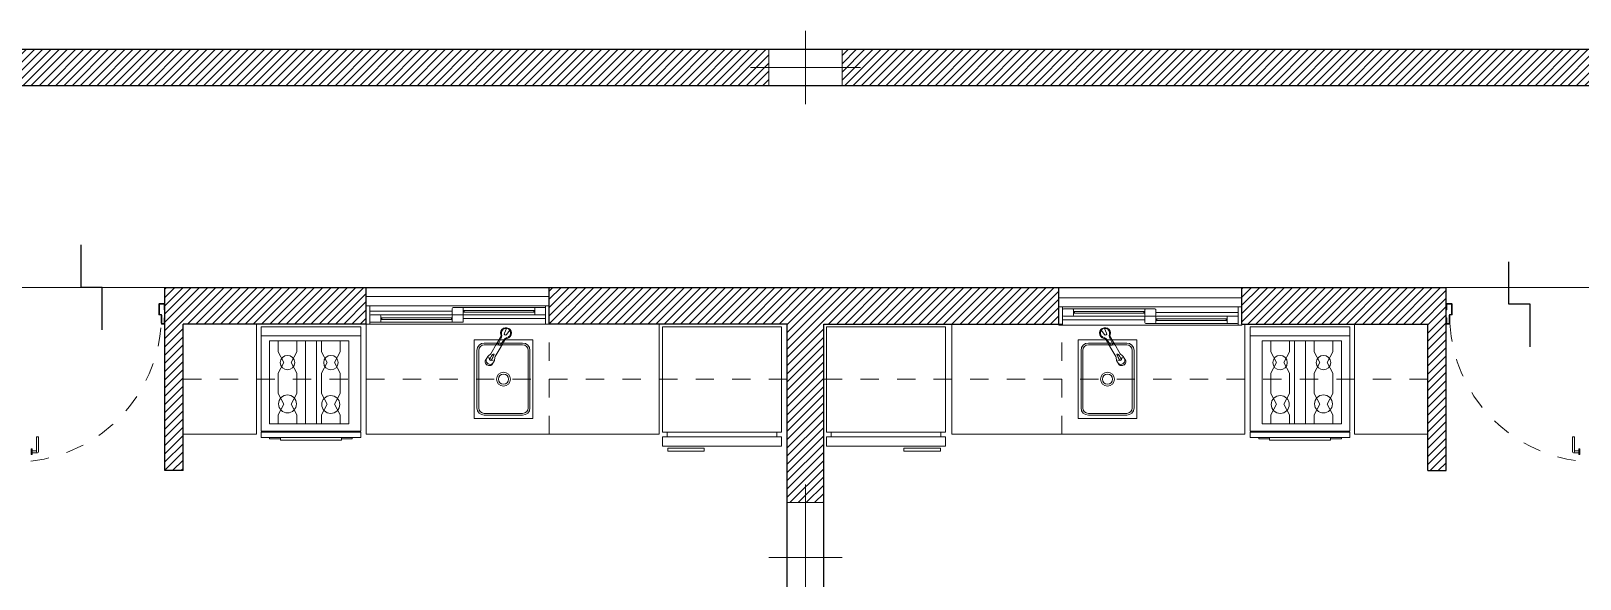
# Model space of a CAD drawing. Header units: millimetres. Extents: x 5985 to 6342, y 1020 to 1088.
# Drawn here: x 6158.85 to 6167.31, y 1074.64 to 1077.63 of the extents above; entities that cross this region are included whole.
import ezdxf

# ---------------------------------------------------------------- set-up
doc = ezdxf.new("R2010")
doc.units = ezdxf.units.MM
for name, pattern in [('CENTER', [50.8, 31.75, -6.35, 6.35, -6.35]), ('HIDDEN2', [4.7625, 3.175, -1.5875]), ('JIS_02_0.7', [1.35, 0.75, -0.6])]:
    doc.linetypes.add(name, pattern=pattern)
for name, color, linetype, lineweight in [('0.25', 251, 'Continuous', 25), ('02_CIVIL_EXIST', 18, 'Continuous', 30), ('07_CIVIL VISTAS MEDIA', 251, 'Continuous', 5), ('08_CIVIL VISTAS FINO', 143, 'Continuous', 9), ('09_CIVIL PROYECCIONES', 230, 'Continuous', 5), ('10_CIVIL EJES', 230, 'CENTER', 15), ('COLUMNAS_EJES', 252, 'Continuous', 9), ('MISC MUEBLES', 143, 'Continuous', 9), ('MUROS', 131, 'Continuous', 9), ('PILAR_HORMIGON', 2, 'Continuous', 20)]:
    doc.layers.add(name, color=color, linetype=linetype, lineweight=lineweight)
doc.layers.add('Paredes', color=250, linetype='Continuous')
pattern_1 = [(45, (-142.90841, -188.426323), (-0.0224506403, 0.0224506403), [])]

# ---------------------------------------------------------------- blocks, each defined once
blk = doc.blocks.new('Ejes de la columna')
at = {"layer": 'COLUMNAS_EJES'}
for p, q in [((0, -0.5), (0, 0.5)), ((-0.5, 0), (0.5, 0))]:
    blk.add_line(p, q, dxfattribs=at)
blk = doc.blocks.new('z')
at = {"layer": '0.25'}
for p, q in [((3164.3946, 594.0386), (3164.3946, 594.1136)), ((3164.3946, 594.1136), (3164.5446, 594.1136)), ((3164.2446, 594.0386), (3164.3946, 594.0386))]:
    blk.add_line(p, q, dxfattribs=at)
blk = doc.blocks.new('1.4')
at = {"layer": '07_CIVIL VISTAS MEDIA', "linetype": 'Continuous'}
for p, q in [((931.5096, -69.8063), (930.5096, -69.8063)), ((930.5896, -69.8813), (930.9796, -69.8813)), ((930.5896, -69.8913), (930.9796, -69.8913)), ((930.9796, -69.8913), (930.5896, -69.8913)), ((930.5946, -69.8913), (930.5946, -69.8813)), ((930.9746, -69.8913), (930.9746, -69.8813)), ((931.0396, -69.9213), (931.4296, -69.9213)), ((931.0396, -69.9313), (931.4296, -69.9313)), ((931.4296, -69.9313), (931.0396, -69.9313)), ((931.0446, -69.9313), (931.0446, -69.9213)), ((931.4246, -69.9313), (931.4246, -69.9213))]:
    blk.add_line(p, q, dxfattribs=at)
at = {"layer": '09_CIVIL PROYECCIONES', "linetype": 'Continuous'}
for p, q in [((930.5296, -69.8563), (930.5096, -69.8563)), ((930.5096, -69.8563), (930.5096, -69.9563)), ((930.5096, -69.9063), (930.5096, -69.8563)), ((931.4896, -69.8563), (930.5296, -69.8563)), ((930.5296, -69.9563), (930.5296, -69.8563)), ((930.5846, -69.8663), (930.5346, -69.8663)), ((930.9846, -69.8663), (930.5846, -69.8663)), ((930.5896, -69.8713), (930.5896, -69.9013)), ((930.5896, -69.8913), (930.5896, -69.8813)), ((930.5896, -69.8863), (930.5896, -69.8913)), ((930.9796, -69.8713), (930.9796, -69.9013)), ((930.9796, -69.8913), (930.9796, -69.8813)), ((930.9796, -69.8913), (930.9796, -69.8863)), ((931.0346, -69.8663), (930.9846, -69.8663)), ((931.0396, -69.8713), (931.0396, -69.9013)), ((931.0396, -69.8863), (931.4896, -69.8863)), ((931.4896, -69.8563), (931.5096, -69.8563)), ((931.4896, -69.8563), (931.4896, -69.9563)), ((931.5096, -69.8563), (931.5096, -69.9563)), ((931.5096, -69.8563), (931.5096, -69.9563)), ((930.5096, -69.9063), (930.5096, -69.9563)), ((930.5096, -69.9563), (931.5096, -69.9563)), ((930.5096, -69.9563), (931.5096, -69.9563)), ((930.5296, -69.9563), (930.5096, -69.9563)), ((930.9796, -69.9263), (930.5296, -69.9263)), ((930.5296, -69.9563), (931.4896, -69.9563)), ((930.5346, -69.9063), (930.5846, -69.9063)), ((930.5846, -69.9063), (930.9846, -69.9063)), ((930.9796, -69.9113), (930.9796, -69.9413)), ((930.9846, -69.9063), (931.0346, -69.9063)), ((930.9846, -69.9063), (931.0346, -69.9063)), ((931.0346, -69.9463), (930.9846, -69.9463)), ((931.0346, -69.9063), (931.4346, -69.9063)), ((931.4346, -69.9463), (931.0346, -69.9463)), ((931.0396, -69.9113), (931.0396, -69.9413)), ((931.0396, -69.9313), (931.0396, -69.9213)), ((931.0396, -69.9263), (931.0396, -69.9313)), ((931.4296, -69.9113), (931.4296, -69.9413)), ((931.4296, -69.9313), (931.4296, -69.9213)), ((931.4296, -69.9313), (931.4296, -69.9263)), ((931.4346, -69.9063), (931.4846, -69.9063)), ((931.4846, -69.9463), (931.4346, -69.9463)), ((931.4896, -69.9563), (931.5096, -69.9563))]:
    blk.add_line(p, q, dxfattribs=at)
for centre, start, end in [((930.5346, -69.8713), 90, 180), ((930.5846, -69.8713), 0, 90), ((930.9846, -69.8713), 90, 180), ((931.0346, -69.8713), 0, 90), ((930.5346, -69.9013), 180, 270), ((930.5846, -69.9013), 270, 0), ((930.9846, -69.9013), 180, 270), ((930.9846, -69.9113), 90, 180), ((930.9846, -69.9413), 180, 270), ((931.0346, -69.9013), 270, 0), ((931.0346, -69.9113), 0, 90), ((931.0346, -69.9413), 270, 0), ((931.4346, -69.9113), 90, 180), ((931.4346, -69.9413), 180, 270), ((931.4846, -69.9113), 0, 90), ((931.4846, -69.9413), 270, 0)]:
    blk.add_arc(centre, 0.005, start, end, dxfattribs=at)

msp = doc.modelspace()

# ---------------------------------------------------------------- hatches: boundary and pattern name
at = {"layer": '07_CIVIL VISTAS MEDIA'}
h = msp.add_hatch(dxfattribs=at)
h.set_pattern_fill('ANSI31', color=18, scale=0.01)
h.set_pattern_definition(pattern_1)
h.paths.add_polyline_path([(6171.9771, 1077.3347), (6171.7771, 1077.3347), (6171.7771, 1075.288), (6171.7947, 1075.288), (6171.7947, 1075.2021), (6171.7771, 1075.2021), (6171.7771, 1075.0599), (6171.9771, 1075.0599)])
h.paths.add_polyline_path([(6171.5771, 1077.5347), (6169.6771, 1077.5349), (6169.6771, 1077.3349), (6171.5771, 1077.3347)])
h.paths.add_polyline_path([(6169.2771, 1077.5349), (6163.2771, 1077.5348), (6163.2771, 1077.3348), (6169.2771, 1077.3349)])
h.paths.add_polyline_path([(6162.8771, 1077.5348), (6156.8771, 1077.5348), (6156.8771, 1077.3348), (6162.8771, 1077.3348)])
h.paths.add_polyline_path([(6156.4771, 1077.5348), (6150.4771, 1077.5348), (6150.4771, 1077.3348), (6156.4771, 1077.3348)])
h.paths.add_polyline_path([(6150.0771, 1077.5348), (6148.1771, 1077.5348), (6148.1771, 1077.3348), (6150.0771, 1077.3348)])
h.paths.add_polyline_path([(6147.9771, 1077.3348), (6147.7771, 1077.3348), (6147.7771, 1075.0599), (6147.9771, 1075.0599), (6147.9771, 1075.2023), (6147.9594, 1075.2023), (6147.9594, 1075.2882), (6147.9771, 1075.2882)])
h.paths.add_polyline_path([(6147.9771, 1074.4599), (6147.7771, 1074.4599), (6147.7771, 1072.185), (6147.9771, 1072.185)])
h = msp.add_hatch(dxfattribs=at)
h.set_pattern_fill('ANSI31', color=18, scale=0.01)
h.set_pattern_definition(pattern_1)
h.paths.add_polyline_path([(6148.0771, 1071.2847), (6147.9771, 1071.2847), (6147.9771, 1071.0847), (6148.0771, 1071.0847)])
h.paths.add_polyline_path([(6164.4609, 1076.2347), (6161.6774, 1076.2347), (6161.6774, 1076.0347), (6162.9771, 1076.0347), (6162.9771, 1075.0599), (6163.1771, 1075.0599), (6163.1771, 1076.0347), (6164.4609, 1076.0347)])
h.paths.add_polyline_path([(6166.5771, 1076.2347), (6165.4609, 1076.2347), (6165.4609, 1076.0347), (6166.4771, 1076.0347), (6166.4771, 1075.2347), (6166.5771, 1075.2347)])
h = msp.add_hatch(dxfattribs=at)
h.set_pattern_fill('ANSI31', color=18, scale=0.01)
h.set_pattern_definition([(45, (5211.84584, 1146.36072), (-0.0224506403, 0.0224506403), [])])
h.paths.add_polyline_path([(6160.6774, 1076.2347), (6159.5771, 1076.2347), (6159.5771, 1075.2347), (6159.6771, 1075.2347), (6159.6771, 1076.0347), (6160.6774, 1076.0347)])
h.paths.add_polyline_path([(6163.1771, 1074.4599), (6162.9771, 1074.4599), (6162.9771, 1072.185), (6163.1771, 1072.185)])
h.paths.add_polyline_path([(6166.9956, 1070.7347), (6166.5771, 1070.7347), (6166.5771, 1072.9774), (6166.5661, 1072.9774, -0.414214), (6166.5614, 1072.9822), (6166.5614, 1073.0538), (6166.5709, 1073.0538), (6166.5709, 1072.987), (6166.5771, 1072.987), (6166.5771, 1073.8347), (6166.4771, 1073.8347), (6166.4771, 1070.7347), (6165.4286, 1070.7347), (6165.4286, 1070.4347), (6166.9956, 1070.4347)])
h.paths.add_polyline_path([(6165.5886, 1070.5947), (6165.5886, 1070.6347), (6166.8356, 1070.6347), (6166.8356, 1070.5947)], flags=16)
h.paths.add_polyline_path([(6163.8286, 1070.7347), (6163.1771, 1070.7347), (6163.1771, 1071.085), (6162.9771, 1071.085), (6162.9771, 1070.7347), (6162.2616, 1070.7347), (6162.2616, 1070.4347), (6163.8286, 1070.4347)])
h.paths.add_polyline_path([(6163.6686, 1070.6347), (6163.6686, 1070.5947), (6162.4016, 1070.5947), (6162.4016, 1070.6347)], flags=16)
h.paths.add_polyline_path([(6158.7771, 1076.2347), (6158.5771, 1076.2347), (6158.5771, 1076.0347), (6158.6771, 1076.0347), (6158.6771, 1075.2347), (6158.7771, 1075.2347)])
h.paths.add_polyline_path([(6158.7594, 1075.4187), (6158.7701, 1075.4187), (6158.7701, 1075.3381, -1), (6158.7594, 1075.3381)], flags=16)
h.paths.add_polyline_path([(6157.5771, 1076.2347), (6155.2774, 1076.2347), (6155.2774, 1076.0347), (6156.5771, 1076.0347), (6156.5771, 1075.0599), (6156.7771, 1075.0599), (6156.7771, 1076.0347), (6157.5771, 1076.0347)])
h.paths.add_polyline_path([(6154.2774, 1076.2347), (6153.1771, 1076.2347), (6153.1771, 1075.2347), (6153.2771, 1075.2347), (6153.2771, 1076.0347), (6154.2774, 1076.0347)])
h.paths.add_polyline_path([(6152.3771, 1076.2347), (6152.1771, 1076.2347), (6152.1771, 1076.0347), (6152.2771, 1076.0347), (6152.2771, 1075.2347), (6152.3771, 1075.2347), (6152.3771, 1075.3328), (6152.3648, 1075.3328, -0.414214), (6152.3594, 1075.3381), (6152.3594, 1075.4187), (6152.3701, 1075.4187), (6152.3701, 1075.3435), (6152.3771, 1075.3435)])
h.paths.add_polyline_path([(6154.3276, 1070.7347), (6153.2771, 1070.7347), (6153.2771, 1073.8347), (6153.1771, 1073.8347), (6153.1771, 1072.987), (6153.1832, 1072.987), (6153.1832, 1073.0538), (6153.1927, 1073.0538), (6153.1927, 1072.9822, -0.414214), (6153.188, 1072.9774), (6153.1771, 1072.9774), (6153.1771, 1070.7347), (6152.7606, 1070.7347), (6152.7606, 1070.4347), (6154.3276, 1070.4347)])
h.paths.add_polyline_path([(6154.1676, 1070.6347), (6154.1676, 1070.5947), (6152.9206, 1070.5947), (6152.9206, 1070.6347)], flags=16)

# ---------------------------------------------------------------- linework, layer by layer
for p, q in [((6161.6774, 1076.2347), (6160.6774, 1076.2347)), ((6165.4609, 1076.2347), (6164.4609, 1076.2347)), ((6160.0771, 1075.4347), (6160.0771, 1076.0347)), ((6160.6771, 1075.4347), (6160.6771, 1076.0347)), ((6162.2771, 1075.4347), (6162.2771, 1076.0347)), ((6163.8771, 1075.4347), (6163.8771, 1076.0347)), ((6165.4771, 1075.4347), (6165.4771, 1076.0347)), ((6166.0771, 1075.4347), (6166.0771, 1076.0347)), ((6160.0771, 1075.4347), (6159.6771, 1075.4347)), ((6162.2771, 1075.4347), (6160.6771, 1075.4347)), ((6163.8771, 1075.4347), (6165.4771, 1075.4347)), ((6166.0771, 1075.4347), (6166.4771, 1075.4347))]:
    msp.add_line(p, q, dxfattribs=at)
at = {"layer": '08_CIVIL VISTAS FINO'}
for p, q in [((6159.5771, 1076.2347), (6158.7771, 1076.2347)), ((6166.5771, 1076.2347), (6167.3771, 1076.2347))]:
    msp.add_line(p, q, dxfattribs=at)
at = {"layer": '09_CIVIL PROYECCIONES', "linetype": 'JIS_02_0.7', "ltscale": 0.1}
for p, q in [((6161.6771, 1075.4347), (6161.6771, 1076.0347)), ((6162.9771, 1075.7347), (6159.6771, 1075.7347))]:
    msp.add_line(p, q, dxfattribs=at)
for centre, start, end in [((6158.756, 1076.0835), 276.42669, 356.83102), ((6167.3981, 1076.0835), 183.16898, 263.57331)]:
    msp.add_arc(centre, 0.8022, start, end, dxfattribs=at)
at = {"layer": '10_CIVIL EJES', "ltscale": 0.015}
for p, q in [((6160.4916, 1077.5347), (6143.3922, 1077.5347)), ((6176.3446, 1077.5347), (6160.4916, 1077.5347))]:
    msp.add_line(p, q, dxfattribs=at)
at = {"layer": 'MISC MUEBLES'}
for p, q in [((6159.5438, 1076.0872), (6159.5438, 1076.1434)), ((6159.5474, 1076.088), (6159.5474, 1076.1429)), ((6159.5547, 1076.088), (6159.5474, 1076.088)), ((6159.5726, 1076.1472), (6159.5483, 1076.1472)), ((6159.5726, 1076.1439), (6159.5485, 1076.1439)), ((6159.5737, 1076.1427), (6159.5737, 1076.1123)), ((6159.5771, 1076.1123), (6159.5737, 1076.1123)), ((6159.5771, 1076.1427), (6159.5771, 1076.1123)), ((6166.5771, 1076.1427), (6166.5771, 1076.1123)), ((6166.5771, 1076.1123), (6166.5804, 1076.1123)), ((6166.5804, 1076.1427), (6166.5804, 1076.1123)), ((6166.5815, 1076.1472), (6166.6058, 1076.1472)), ((6166.5815, 1076.1439), (6166.6056, 1076.1439)), ((6166.5994, 1076.088), (6166.6068, 1076.088)), ((6166.6068, 1076.088), (6166.6068, 1076.1429)), ((6166.6103, 1076.0872), (6166.6103, 1076.1434)), ((6159.5547, 1076.0846), (6159.5461, 1076.0846)), ((6159.557, 1076.0392), (6159.557, 1076.0824)), ((6159.5603, 1076.0392), (6159.5603, 1076.0824)), ((6159.5726, 1076.0381), (6159.5614, 1076.0381)), ((6159.5726, 1076.0347), (6159.5614, 1076.0347)), ((6159.5771, 1076.0683), (6159.5737, 1076.0683)), ((6159.5737, 1076.0683), (6159.5737, 1076.0392)), ((6159.5771, 1076.0683), (6159.5771, 1076.0392)), ((6160.1036, 1075.45), (6160.1036, 1076.0196)), ((6160.1036, 1076.0196), (6160.6471, 1076.0196)), ((6160.6471, 1076.0196), (6160.6471, 1075.45)), ((6161.444, 1076.011), (6161.432, 1075.9851)), ((6161.444, 1076.011), (6161.4441, 1076.0114)), ((6162.2963, 1076.019), (6162.9463, 1076.019)), ((6162.2963, 1075.444), (6162.2963, 1076.019)), ((6162.9463, 1075.444), (6162.9463, 1076.019)), ((6163.8417, 1076.019), (6163.1917, 1076.019)), ((6163.1917, 1075.444), (6163.1917, 1076.019)), ((6163.8417, 1075.444), (6163.8417, 1076.019)), ((6164.7101, 1076.011), (6164.71, 1076.0114)), ((6164.7101, 1076.011), (6164.7221, 1075.9851)), ((6165.507, 1076.0196), (6165.507, 1075.45)), ((6166.0505, 1076.0196), (6165.507, 1076.0196)), ((6166.0505, 1075.45), (6166.0505, 1076.0196)), ((6166.5771, 1076.0683), (6166.5771, 1076.0392)), ((6166.5771, 1076.0683), (6166.5804, 1076.0683)), ((6166.5804, 1076.0683), (6166.5804, 1076.0392)), ((6166.5815, 1076.0381), (6166.5927, 1076.0381)), ((6166.5815, 1076.0347), (6166.5927, 1076.0347)), ((6166.5938, 1076.0392), (6166.5938, 1076.0824)), ((6166.5971, 1076.0392), (6166.5971, 1076.0824)), ((6166.5994, 1076.0846), (6166.6081, 1076.0846)), ((6160.6471, 1075.9708), (6160.1036, 1075.9708)), ((6160.1489, 1075.9441), (6160.1489, 1075.4897)), ((6160.5818, 1075.9441), (6160.1489, 1075.9441)), ((6160.1966, 1075.9441), (6160.1966, 1075.8832)), ((6160.2978, 1075.9441), (6160.2978, 1075.8832)), ((6160.345, 1075.4897), (6160.345, 1075.9441)), ((6160.4048, 1075.4897), (6160.4048, 1075.9441)), ((6160.4329, 1075.9441), (6160.4329, 1075.8832)), ((6160.5342, 1075.9441), (6160.5342, 1075.8832)), ((6160.5818, 1075.4897), (6160.5818, 1075.9441)), ((6161.5869, 1075.9494), (6161.2669, 1075.9494)), ((6161.2669, 1075.9494), (6161.2669, 1075.5194)), ((6161.5319, 1075.9314), (6161.3219, 1075.9314)), ((6161.5319, 1075.9214), (6161.3219, 1075.9214)), ((6161.3894, 1075.9266), (6161.3574, 1075.8718)), ((6161.3906, 1075.9278), (6161.3905, 1075.9274)), ((6161.4137, 1075.9681), (6161.3912, 1075.9297)), ((6161.4155, 1075.9621), (6161.3994, 1075.9293)), ((6161.4324, 1075.9522), (6161.4117, 1075.9221)), ((6161.4385, 1075.9535), (6161.4161, 1075.9151)), ((6161.4611, 1076.001), (6161.4444, 1075.9779)), ((6161.4611, 1076.001), (6161.4613, 1076.0013)), ((6161.5869, 1075.5194), (6161.5869, 1075.9494)), ((6164.5672, 1075.9494), (6164.8872, 1075.9494)), ((6164.5672, 1075.5194), (6164.5672, 1075.9494)), ((6164.6222, 1075.9314), (6164.8322, 1075.9314)), ((6164.6222, 1075.9214), (6164.8322, 1075.9214)), ((6164.693, 1076.001), (6164.6928, 1076.0013)), ((6164.693, 1076.001), (6164.7097, 1075.9779)), ((6164.7156, 1075.9535), (6164.738, 1075.9151)), ((6164.7217, 1075.9522), (6164.7424, 1075.9221)), ((6164.7386, 1075.9621), (6164.7547, 1075.9293)), ((6164.7404, 1075.9681), (6164.7629, 1075.9297)), ((6164.7635, 1075.9278), (6164.7636, 1075.9274)), ((6164.7647, 1075.9266), (6164.7967, 1075.8718)), ((6164.8872, 1075.9494), (6164.8872, 1075.5194)), ((6165.507, 1075.9708), (6166.0505, 1075.9708)), ((6165.5723, 1075.4897), (6165.5723, 1075.9441)), ((6165.5723, 1075.9441), (6166.0052, 1075.9441)), ((6165.6199, 1075.9441), (6165.6199, 1075.8832)), ((6165.7212, 1075.9441), (6165.7212, 1075.8832)), ((6165.7493, 1075.4897), (6165.7493, 1075.9441)), ((6165.8091, 1075.4897), (6165.8091, 1075.9441)), ((6165.8563, 1075.9441), (6165.8563, 1075.8832)), ((6165.9575, 1075.9441), (6165.9575, 1075.8832)), ((6166.0052, 1075.9441), (6166.0052, 1075.4897)), ((6160.1966, 1075.8832), (6160.227, 1075.8252)), ((6160.2978, 1075.8832), (6160.2674, 1075.8252)), ((6160.4329, 1075.8832), (6160.4634, 1075.8252)), ((6160.5342, 1075.8832), (6160.5038, 1075.8252)), ((6161.2819, 1075.8914), (6161.2819, 1075.5774)), ((6161.2919, 1075.8914), (6161.2919, 1075.5774)), ((6161.3276, 1075.8337), (6161.3416, 1075.8576)), ((6161.3636, 1075.8127), (6161.3776, 1075.8365)), ((6161.4143, 1075.9121), (6161.3822, 1075.8573)), ((6161.4147, 1075.9137), (6161.4144, 1075.9134)), ((6161.5619, 1075.5774), (6161.5619, 1075.8914)), ((6161.5719, 1075.5774), (6161.5719, 1075.8914)), ((6164.5822, 1075.5774), (6164.5822, 1075.8914)), ((6164.5922, 1075.5774), (6164.5922, 1075.8914)), ((6164.7394, 1075.9137), (6164.7397, 1075.9134)), ((6164.7398, 1075.9121), (6164.7719, 1075.8573)), ((6164.7905, 1075.8127), (6164.7765, 1075.8365)), ((6164.8265, 1075.8337), (6164.8125, 1075.8576)), ((6164.8622, 1075.8914), (6164.8622, 1075.5774)), ((6164.8722, 1075.8914), (6164.8722, 1075.5774)), ((6165.6199, 1075.8832), (6165.6503, 1075.8252)), ((6165.7212, 1075.8832), (6165.6908, 1075.8252)), ((6165.8563, 1075.8832), (6165.8867, 1075.8252)), ((6165.9575, 1075.8832), (6165.9271, 1075.8252)), ((6160.1966, 1075.7672), (6160.227, 1075.8252)), ((6160.1966, 1075.7672), (6160.1966, 1075.6561)), ((6160.2978, 1075.7672), (6160.2674, 1075.8252)), ((6160.2978, 1075.7672), (6160.2978, 1075.6561)), ((6160.4329, 1075.7672), (6160.4634, 1075.8252)), ((6160.4329, 1075.7672), (6160.4329, 1075.6561)), ((6160.5342, 1075.7672), (6160.5038, 1075.8252)), ((6160.5342, 1075.7672), (6160.5342, 1075.6561)), ((6165.6199, 1075.7672), (6165.6503, 1075.8252)), ((6165.6199, 1075.7672), (6165.6199, 1075.6561)), ((6165.7212, 1075.7672), (6165.6908, 1075.8252)), ((6165.7212, 1075.7672), (6165.7212, 1075.6561)), ((6165.8563, 1075.7672), (6165.8867, 1075.8252)), ((6165.8563, 1075.7672), (6165.8563, 1075.6561)), ((6165.9575, 1075.7672), (6165.9271, 1075.8252)), ((6165.9575, 1075.7672), (6165.9575, 1075.6561)), ((6160.1966, 1075.6561), (6160.227, 1075.5981)), ((6160.1966, 1075.54), (6160.227, 1075.5981)), ((6160.2978, 1075.6561), (6160.2674, 1075.5981)), ((6160.2978, 1075.54), (6160.2674, 1075.5981)), ((6160.4329, 1075.6561), (6160.4634, 1075.5981)), ((6160.4329, 1075.54), (6160.4634, 1075.5981)), ((6160.5342, 1075.6561), (6160.5038, 1075.5981)), ((6160.5342, 1075.54), (6160.5038, 1075.5981)), ((6165.6199, 1075.6561), (6165.6503, 1075.5981)), ((6165.6199, 1075.54), (6165.6503, 1075.5981)), ((6165.7212, 1075.6561), (6165.6908, 1075.5981)), ((6165.7212, 1075.54), (6165.6908, 1075.5981)), ((6165.8563, 1075.6561), (6165.8867, 1075.5981)), ((6165.8563, 1075.54), (6165.8867, 1075.5981)), ((6165.9575, 1075.6561), (6165.9271, 1075.5981)), ((6165.9575, 1075.54), (6165.9271, 1075.5981)), ((6160.1966, 1075.54), (6160.1966, 1075.4897)), ((6160.2978, 1075.54), (6160.2978, 1075.4897)), ((6160.4329, 1075.54), (6160.4329, 1075.4897)), ((6160.5342, 1075.54), (6160.5342, 1075.4897)), ((6161.5869, 1075.5194), (6161.2669, 1075.5194)), ((6161.5319, 1075.5474), (6161.3219, 1075.5474)), ((6161.5319, 1075.5374), (6161.3219, 1075.5374)), ((6164.5672, 1075.5194), (6164.8872, 1075.5194)), ((6164.6222, 1075.5474), (6164.8322, 1075.5474)), ((6164.6222, 1075.5374), (6164.8322, 1075.5374)), ((6165.6199, 1075.54), (6165.6199, 1075.4897)), ((6165.7212, 1075.54), (6165.7212, 1075.4897)), ((6165.8563, 1075.54), (6165.8563, 1075.4897)), ((6165.9575, 1075.54), (6165.9575, 1075.4897)), ((6158.8765, 1075.3381), (6158.8765, 1075.4187)), ((6158.8765, 1075.4187), (6158.8872, 1075.4187)), ((6158.8872, 1075.4187), (6158.8872, 1075.3381)), ((6160.6471, 1075.45), (6160.1036, 1075.45)), ((6160.1036, 1075.4449), (6160.1036, 1075.4165)), ((6160.6471, 1075.4449), (6160.1036, 1075.4449)), ((6160.1036, 1075.4165), (6160.6471, 1075.4165)), ((6160.1489, 1075.4897), (6160.5818, 1075.4897)), ((6160.1489, 1075.4165), (6160.1489, 1075.4088)), ((6160.2084, 1075.4165), (6160.1489, 1075.4165)), ((6160.2084, 1075.4019), (6160.2084, 1075.4165)), ((6160.2084, 1075.4165), (6160.5414, 1075.4165)), ((6160.2084, 1075.4088), (6160.2084, 1075.4165)), ((6160.5414, 1075.4165), (6160.5414, 1075.4019)), ((6160.5414, 1075.4019), (6160.5414, 1075.4165)), ((6160.5414, 1075.4088), (6160.5414, 1075.4165)), ((6160.5414, 1075.4165), (6160.6009, 1075.4165)), ((6160.6009, 1075.4165), (6160.6009, 1075.4088)), ((6160.6471, 1075.4165), (6160.6471, 1075.4449)), ((6162.2963, 1075.444), (6162.9463, 1075.444)), ((6162.2963, 1075.419), (6162.9463, 1075.419)), ((6162.2963, 1075.369), (6162.2963, 1075.419)), ((6162.3213, 1075.419), (6162.3213, 1075.444)), ((6162.9213, 1075.419), (6162.9213, 1075.444)), ((6162.9463, 1075.369), (6162.9463, 1075.419)), ((6163.8417, 1075.444), (6163.1917, 1075.444)), ((6163.8417, 1075.419), (6163.1917, 1075.419)), ((6163.1917, 1075.369), (6163.1917, 1075.419)), ((6163.2167, 1075.419), (6163.2167, 1075.444)), ((6163.8167, 1075.419), (6163.8167, 1075.444)), ((6163.8417, 1075.369), (6163.8417, 1075.419)), ((6165.507, 1075.45), (6166.0505, 1075.45)), ((6165.507, 1075.4165), (6165.507, 1075.4449)), ((6165.507, 1075.4449), (6166.0505, 1075.4449)), ((6166.0505, 1075.4165), (6165.507, 1075.4165)), ((6165.5532, 1075.4165), (6165.5532, 1075.4088)), ((6165.6127, 1075.4165), (6165.5532, 1075.4165)), ((6166.0052, 1075.4897), (6165.5723, 1075.4897)), ((6165.6127, 1075.4165), (6165.6127, 1075.4019)), ((6165.9457, 1075.4165), (6165.6127, 1075.4165)), ((6165.6127, 1075.4019), (6165.6127, 1075.4165)), ((6165.6127, 1075.4088), (6165.6127, 1075.4165)), ((6165.9457, 1075.4019), (6165.9457, 1075.4165)), ((6165.9457, 1075.4088), (6165.9457, 1075.4165)), ((6165.9457, 1075.4165), (6166.0052, 1075.4165)), ((6166.0052, 1075.4165), (6166.0052, 1075.4088)), ((6166.0505, 1075.4449), (6166.0505, 1075.4165)), ((6167.2776, 1075.4187), (6167.2669, 1075.4187)), ((6167.2669, 1075.4187), (6167.2669, 1075.3381)), ((6167.2776, 1075.3381), (6167.2776, 1075.4187)), ((6158.8476, 1075.322), (6158.8476, 1075.3542)), ((6158.8476, 1075.3542), (6158.8529, 1075.3542)), ((6158.8529, 1075.3542), (6158.8529, 1075.322)), ((6158.8765, 1075.3435), (6158.8529, 1075.3435)), ((6158.8819, 1075.3328), (6158.8529, 1075.3328)), ((6160.1489, 1075.4088), (6160.2084, 1075.4088)), ((6160.5414, 1075.4019), (6160.2084, 1075.4019)), ((6160.6009, 1075.4088), (6160.5414, 1075.4088)), ((6162.2963, 1075.369), (6162.9463, 1075.369)), ((6163.8417, 1075.369), (6163.1917, 1075.369)), ((6165.5532, 1075.4088), (6165.6127, 1075.4088)), ((6165.6127, 1075.4019), (6165.9457, 1075.4019)), ((6166.0052, 1075.4088), (6165.9457, 1075.4088)), ((6167.2722, 1075.3328), (6167.3012, 1075.3328)), ((6167.2776, 1075.3435), (6167.3012, 1075.3435)), ((6167.3065, 1075.3542), (6167.3012, 1075.3542)), ((6167.3012, 1075.3542), (6167.3012, 1075.322)), ((6167.3065, 1075.322), (6167.3065, 1075.3542)), ((6158.8529, 1075.322), (6158.8476, 1075.322)), ((6167.3012, 1075.322), (6167.3065, 1075.322))]:
    msp.add_line(p, q, dxfattribs=at)
for points in [[(6162.5242, 1075.3404), (6162.3241, 1075.3404), (6162.3241, 1075.358), (6162.5242, 1075.358)], [(6163.6138, 1075.3404), (6163.8139, 1075.3404), (6163.8139, 1075.358), (6163.6138, 1075.358)]]:
    msp.add_lwpolyline(points, close=True, dxfattribs=at)
for centre, radius in [((6160.2472, 1075.8245), 0.0395), ((6160.4848, 1075.8245), 0.0395), ((6165.6693, 1075.8245), 0.0395), ((6165.9069, 1075.8245), 0.0395), ((6161.4269, 1075.7344), 0.038), ((6161.4269, 1075.7344), 0.0275), ((6164.7272, 1075.7344), 0.038), ((6164.7272, 1075.7344), 0.0275), ((6160.2472, 1075.599), 0.0491), ((6160.4836, 1075.5958), 0.0491), ((6165.6705, 1075.5958), 0.0491), ((6165.9069, 1075.599), 0.0491)]:
    msp.add_circle(centre, radius, dxfattribs=at)
for centre, radius, start, end in [((6159.5483, 1076.1427), 0.00448, 90, 171.39801), ((6159.5461, 1076.0869), 0.00224, 171.39801, 270), ((6159.5485, 1076.1427), 0.00112, 90, 171.39801), ((6159.5547, 1076.0824), 0.0056, 0, 90), ((6159.5726, 1076.1427), 0.00448, 0, 90), ((6159.5726, 1076.1427), 0.00112, 0, 90), ((6166.5815, 1076.1427), 0.00448, 90, 180), ((6166.5815, 1076.1427), 0.00112, 90, 180), ((6166.5994, 1076.0824), 0.0056, 90, 180), ((6166.6056, 1076.1427), 0.00112, 8.60199, 90), ((6166.6058, 1076.1427), 0.00448, 8.60199, 90), ((6166.6081, 1076.0869), 0.00224, 270, 8.60199), ((6159.5547, 1076.0824), 0.00224, 0, 90), ((6159.5614, 1076.0392), 0.00448, 180, 270), ((6159.5614, 1076.0392), 0.00112, 180, 270), ((6159.5726, 1076.0392), 0.00448, 270, 0), ((6159.5726, 1076.0392), 0.00112, 270, 0), ((6161.4408, 1075.9859), 0.0297, 261.4613, 217.8991), ((6161.4408, 1075.9859), 0.0253, 82.78978, 197.79986), ((6161.4448, 1076.0111), 0.00072, 80.99556, 155.23785), ((6161.4408, 1075.9859), 0.0262, 38.36483, 80.99556), ((6161.4608, 1076.0017), 0.00072, 324.12255, 38.36483), ((6164.7133, 1075.9859), 0.0297, 322.1009, 278.5387), ((6164.6933, 1076.0017), 0.00072, 141.63517, 215.87745), ((6164.7133, 1075.9859), 0.0262, 99.00444, 141.63517), ((6164.7093, 1076.0111), 0.00072, 24.76215, 99.00444), ((6164.7133, 1075.9859), 0.0253, 342.20014, 97.21022), ((6166.5815, 1076.0392), 0.00448, 180, 270), ((6166.5815, 1076.0392), 0.00112, 180, 270), ((6166.5927, 1076.0392), 0.00448, 270, 0), ((6166.5927, 1076.0392), 0.00112, 270, 0), ((6166.5994, 1076.0824), 0.00224, 90, 180), ((6161.3219, 1075.8914), 0.04, 90, 180), ((6161.3219, 1075.8914), 0.03, 90, 180), ((6161.3907, 1075.9259), 0.00144, 113.1517, 149.6802), ((6161.3964, 1075.9101), 0.0183, 81.74265, 110.07831), ((6161.3977, 1075.9265), 0.0072, 153.81938, 169.91806), ((6161.3966, 1075.9104), 0.02, 80.76633, 105.68655), ((6161.4061, 1075.9266), 0.0072, 157.61861, 321.74179), ((6161.3964, 1075.9101), 0.0183, 9.15313, 37.61774), ((6161.3966, 1075.9104), 0.02, 13.67384, 38.59406), ((6161.4087, 1075.971), 0.00576, 329.6802, 24.99652), ((6161.3961, 1075.9716), 0.0216, 333.81938, 17.79986), ((6161.4386, 1075.9821), 0.0072, 155.23785, 324.12255), ((6161.4502, 1075.94), 0.0216, 101.56053, 145.54101), ((6161.4435, 1075.9506), 0.00576, 94.36387, 149.6802), ((6161.4408, 1075.9859), 0.0253, 281.56053, 36.57061), ((6161.5319, 1075.8914), 0.04, 0, 90), ((6161.5319, 1075.8914), 0.03, 0, 90), ((6164.6222, 1075.8914), 0.04, 90, 180), ((6164.6222, 1075.8914), 0.03, 90, 180), ((6164.7133, 1075.9859), 0.0253, 143.42939, 258.43947), ((6164.7039, 1075.94), 0.0216, 34.45899, 78.43947), ((6164.7155, 1075.9821), 0.0072, 215.87745, 24.76215), ((6164.7106, 1075.9506), 0.00576, 30.3198, 85.63613), ((6164.758, 1075.9716), 0.0216, 162.20014, 206.18062), ((6164.7575, 1075.9104), 0.02, 141.40594, 166.32616), ((6164.7577, 1075.9101), 0.0183, 142.38226, 170.84687), ((6164.7454, 1075.971), 0.00576, 155.00348, 210.3198), ((6164.748, 1075.9266), 0.0072, 218.25821, 22.38139), ((6164.7575, 1075.9104), 0.02, 74.31345, 99.23367), ((6164.7577, 1075.9101), 0.0183, 69.92169, 98.25735), ((6164.7564, 1075.9265), 0.0072, 10.08194, 26.18062), ((6164.7634, 1075.9259), 0.00144, 30.3198, 66.8483), ((6164.8322, 1075.8914), 0.04, 0, 90), ((6164.8322, 1075.8914), 0.03, 0, 90), ((6161.349, 1075.8304), 0.0216, 171.20428, 241.6341), ((6161.353, 1075.8373), 0.0216, 171.20428, 241.6341), ((6161.2496, 1075.9758), 0.1498, 307.89938, 316.02722), ((6161.3661, 1075.8582), 0.0207, 195.48884, 223.96585), ((6161.3571, 1075.8421), 0.00609, 147.05505, 236.72359), ((6161.0878, 1076.0389), 0.3274, 323.78661, 328.81884), ((6161.3565, 1075.8425), 0.00609, 242.63681, 332.30534), ((6161.3661, 1075.8582), 0.0207, 255.39455, 283.87155), ((6161.66, 1075.7042), 0.3274, 150.54156, 155.57379), ((6161.3717, 1075.8669), 0.00455, 65.64792, 146.93476), ((6161.3709, 1075.8674), 0.00455, 332.42563, 53.71248), ((6161.5257, 1075.8143), 0.1498, 163.33318, 171.46102), ((6161.4131, 1075.9128), 0.00144, 329.6802, 6.2087), ((6161.4101, 1075.9192), 0.0072, 309.44233, 325.54101), ((6164.744, 1075.9192), 0.0072, 214.45899, 230.55767), ((6164.741, 1075.9128), 0.00144, 173.7913, 210.3198), ((6164.6284, 1075.8143), 0.1498, 8.53898, 16.66682), ((6164.7832, 1075.8674), 0.00455, 126.28752, 207.57437), ((6164.4941, 1075.7042), 0.3274, 24.42621, 29.45844), ((6164.7824, 1075.8669), 0.00455, 33.06524, 114.35208), ((6164.788, 1075.8582), 0.0207, 256.12845, 284.60545), ((6165.0663, 1076.0389), 0.3274, 211.18116, 216.21339), ((6164.7976, 1075.8425), 0.00609, 207.69466, 297.36319), ((6164.9045, 1075.9758), 0.1498, 223.97278, 232.10062), ((6164.797, 1075.8421), 0.00609, 303.27641, 32.94495), ((6164.788, 1075.8582), 0.0207, 316.03415, 344.51116), ((6164.8011, 1075.8373), 0.0216, 298.3659, 8.79572), ((6164.8051, 1075.8304), 0.0216, 298.3659, 8.79572), ((6161.3503, 1075.8297), 0.0216, 237.7263, 308.15612), ((6161.3543, 1075.8366), 0.0216, 237.7263, 308.15612), ((6164.7998, 1075.8366), 0.0216, 231.84388, 302.2737), ((6164.8038, 1075.8297), 0.0216, 231.84388, 302.2737), ((6161.3219, 1075.5774), 0.04, 180, 270), ((6161.3219, 1075.5774), 0.03, 180, 270), ((6161.5319, 1075.5774), 0.03, 270, 0), ((6161.5319, 1075.5774), 0.04, 270, 0), ((6164.6222, 1075.5774), 0.04, 180, 270), ((6164.6222, 1075.5774), 0.03, 180, 270), ((6164.8322, 1075.5774), 0.03, 270, 0), ((6164.8322, 1075.5774), 0.04, 270, 0), ((6158.8819, 1075.3381), 0.00537, 180, 0), ((6167.2722, 1075.3381), 0.00537, 180, 0)]:
    msp.add_arc(centre, radius, start, end, dxfattribs=at)
at = {"layer": 'MUROS', "color": 252, "linetype": 'HIDDEN2', "ltscale": 0.03}
for p, q in [((6164.4771, 1075.4347), (6164.4771, 1076.0347)), ((6163.1771, 1075.7347), (6166.4771, 1075.7347))]:
    msp.add_line(p, q, dxfattribs=at)
at = {"layer": 'Paredes', "color": 18}
for p, q in [((6171.9771, 1077.5347), (6147.7771, 1077.5348)), ((6171.7771, 1077.3347), (6147.9771, 1077.3348)), ((6159.5771, 1075.2347), (6159.5771, 1076.2347)), ((6159.5771, 1076.2347), (6166.5771, 1076.2347)), ((6160.6774, 1076.0347), (6160.6774, 1076.2347)), ((6161.6774, 1076.0347), (6161.6774, 1076.2347)), ((6164.4609, 1076.0347), (6164.4609, 1076.2347)), ((6165.4609, 1076.0347), (6165.4609, 1076.2347)), ((6166.5771, 1075.2347), (6166.5771, 1076.2347)), ((6160.6774, 1076.0347), (6159.6771, 1076.0347)), ((6159.6771, 1075.2347), (6159.6771, 1076.0347)), ((6162.9771, 1076.0347), (6161.6771, 1076.0347)), ((6162.9771, 1070.7347), (6162.9771, 1076.0347)), ((6163.1771, 1076.0347), (6164.4771, 1076.0347)), ((6163.1771, 1070.7347), (6163.1771, 1076.0347)), ((6165.4609, 1076.0347), (6166.4771, 1076.0347)), ((6166.4771, 1075.2347), (6166.4771, 1076.0347)), ((6159.6771, 1075.2347), (6159.5771, 1075.2347)), ((6166.4771, 1075.2347), (6166.5771, 1075.2347))]:
    msp.add_line(p, q, dxfattribs=at)
at = {"layer": 'PILAR_HORMIGON'}
for points in [[(6163.2771, 1077.5348), (6162.8771, 1077.5348), (6162.8771, 1077.3348), (6163.2771, 1077.3348), (6163.2771, 1077.5348)], [(6163.1771, 1075.0599), (6162.9771, 1075.0599), (6162.9771, 1074.4599), (6163.1771, 1074.4599), (6163.1771, 1075.0599)]]:
    msp.add_lwpolyline(points, close=True, dxfattribs=at)

# ---------------------------------------------------------------- block references
at = {"layer": '0.25', "xscale": 1.546121044934337, "yscale": 1.546121044934337, "zscale": 1.546121044934337, "rotation": 89.99999999999999}
for p in [(7077.6907, -3816.3024), (7085.4907, -3816.3937)]:
    msp.add_blockref('z', p, dxfattribs=at)
at = {"layer": '02_CIVIL_EXIST', "xscale": -1}
msp.add_blockref('1.4', (7092.1871, 1145.991), dxfattribs=at)
at = {"layer": '02_CIVIL_EXIST'}
msp.add_blockref('1.4', (5233.9512, 1145.9849), dxfattribs=at)
at = {"layer": 'COLUMNAS_EJES', "rotation": 180}
for p, xscale, yscale in [((6163.0771, 1077.4349), -0.6, 0.4), ((6163.0771, 1074.7599), -0.4, 0.8)]:
    msp.add_blockref('Ejes de la columna', p, dxfattribs=dict(at, xscale=xscale, yscale=yscale))

doc.saveas('drawing.dxf')
